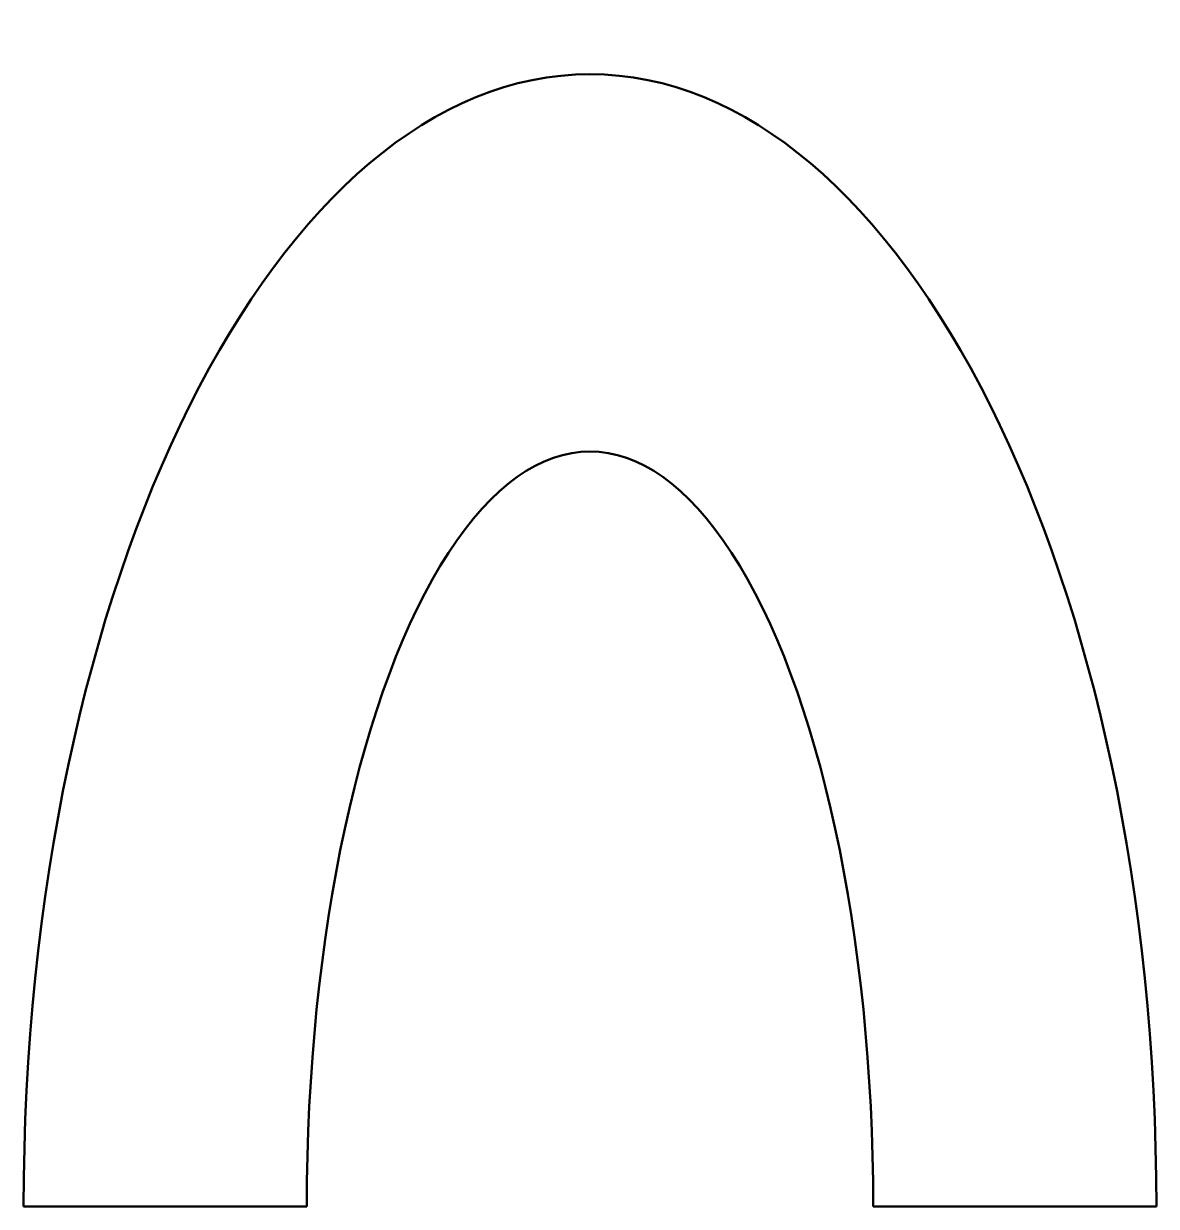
# Model space of a CAD drawing. Header units: millimetres. Extents: x 0 to 80, y 0 to 83.6.
import ezdxf

# ---------------------------------------------------------------- set-up
doc = ezdxf.new("R2010")
doc.units = ezdxf.units.MM
doc.layers.add('IV_OUTER_PROFILE', color=7, linetype='Continuous', lineweight=50)

msp = doc.modelspace()

# ---------------------------------------------------------------- linework, layer by layer
at = {"layer": 'IV_OUTER_PROFILE'}
for p, q in [((20, 0), (0, 0)), ((80, 0), (60, 0))]:
    msp.add_line(p, q, dxfattribs=at)
for major_axis, ratio, start_param, end_param in [((0, 80), 0.5, -1.570796, 1.570796), ((0, -53.333), 0.375, 1.570796, -1.570796)]:
    msp.add_ellipse((40, 0), major_axis=major_axis, ratio=ratio, start_param=start_param, end_param=end_param, dxfattribs=at)

doc.saveas('drawing.dxf')
